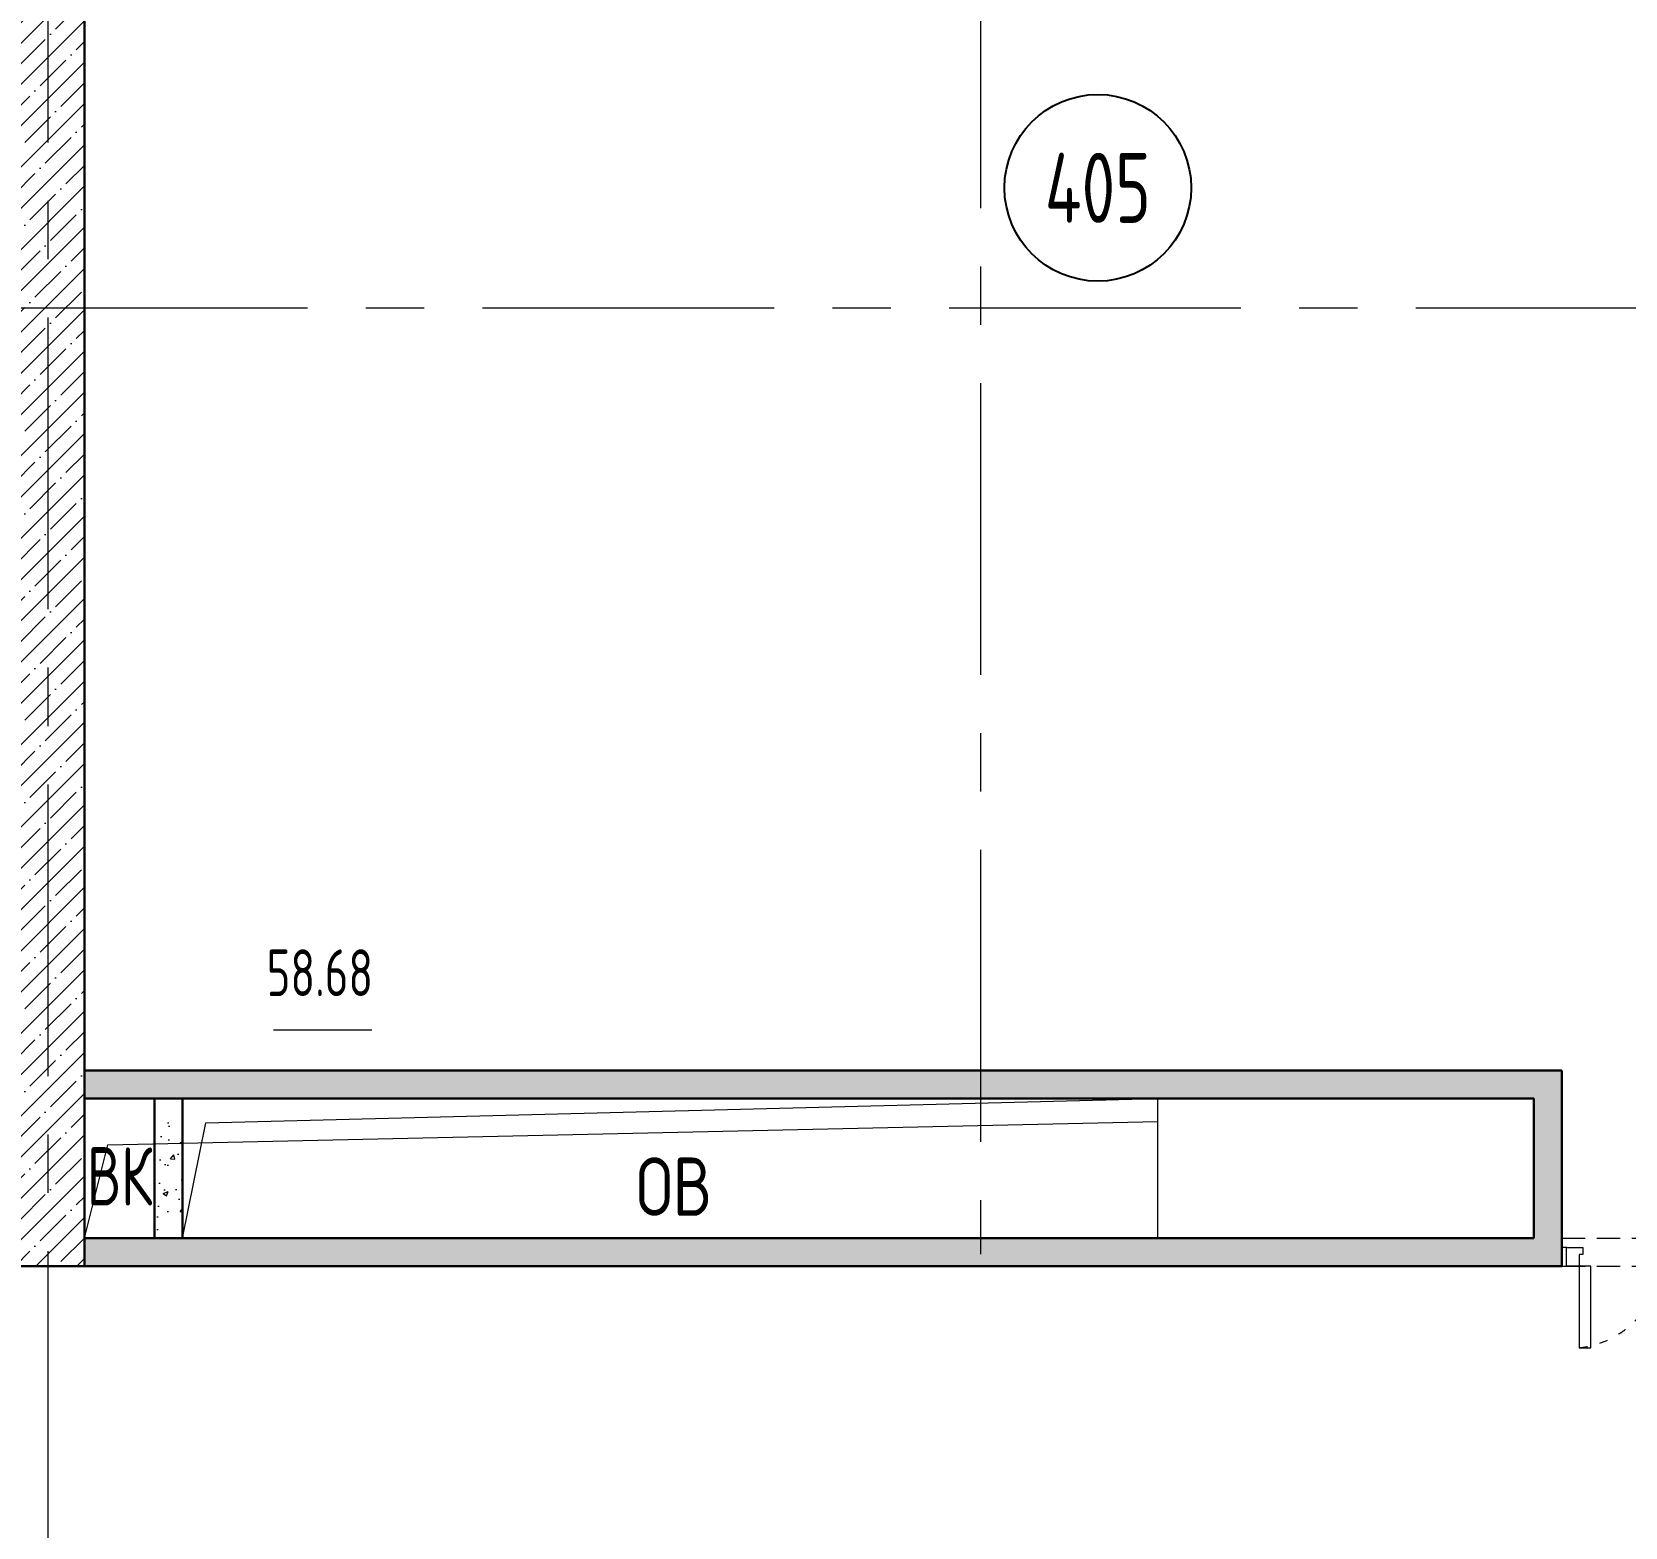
# Model space of a CAD drawing. Header units: millimetres. Extents: x -265044 to 366616, y 0 to 292181.
# Drawn here: x 220516 to 227344, y 77462 to 83869 of the extents above; entities that cross this region are included whole.
import ezdxf
from ezdxf import colors
from ezdxf.entities.mleader import LeaderData, LeaderLine
from ezdxf.enums import TextEntityAlignment as Align
from ezdxf.math import Vec2, Vec3

# ---------------------------------------------------------------- set-up
doc = ezdxf.new("R2010")
doc.units = ezdxf.units.MM
doc.header["$MEASUREMENT"] = 0
for name, pattern in [('ACAD_ISO03W100', [30, 12, -18]), ('ADSK_Штриховая_ш2 п1', [3, 2, -1]), ('CENTER', [2, 1.25, -0.25, 0.25, -0.25])]:
    doc.linetypes.add(name, pattern=pattern)
doc.layers.get('0').update_dxf_attribs({"color": 250, "lineweight": 9})
for name, color, linetype, lineweight in [('АР_Двери', 5, 'Continuous', 18), ('АР_Маркер экспликации', 239, 'Continuous', 13), ('АР_Номер помещения', 1, 'Continuous', 25), ('АР_Оси', 193, 'Continuous', 9), ('АР_Отметки', 250, 'Continuous', 15), ('АР_Перегородки газоблок', 165, 'Continuous', 30), ('АР_Перегородки газоблок_Штрих', 165, 'Continuous', 5), ('АР_Помещения_площадь', 19, 'Continuous', 9), ('АР_Сущ Несущая стена', 202, 'Continuous', 30), ('АР_тонкая линия', 250, 'Continuous', 0), ('АР_Штриховка монолит', 250, 'Continuous', 9), ('Эвакуация', 7, 'Continuous', 9)]:
    doc.layers.add(name, color=color, linetype=linetype, lineweight=lineweight)
doc.layers.add('АР_Отверстия', color=251, linetype='Continuous')
doc.styles.add('ICOCPEUR', font='isocpeur.ttf')
doc.styles.add('ISOCPEUR', font='isocpeur.ttf', dxfattribs={"width": 0.7})
doc.styles.get("Standard").update_dxf_attribs({"font": 'isocpeur.ttf'})

# ---------------------------------------------------------------- blocks, each defined once
blk = doc.blocks.new('Полуторная_на лестницу')
at = {"color": 8}
for points in [[(75, 80), (75, 1080), (124.9, 1080), (124.9, 80)], [(1375.1, 430), (1375.1, 80), (1425, 80), (1425, 430)]]:
    blk.add_lwpolyline(points, close=True, dxfattribs=at)
for points in [[(0, 0), (0, 80), (20, 80), (20, 0), (0, 0)], [(20, 80), (20, 0), (90, 0), (90, 30), (75, 30), (75, 80), (20, 80)], [(1480, 80), (1480, 0), (1410, 0), (1410, 30), (1425, 30), (1425, 80), (1480, 80)], [(1500, 0), (1500, 80), (1480, 80), (1480, 0), (1500, 0)]]:
    blk.add_lwpolyline(points, dxfattribs=at)
at = {"color": 8, "linetype": 'ACAD_ISO03W100', "ltscale": 3}
for centre, radius, start, end in [((75, 80), 1000, 0, 90), ((1465.4, 39.6), 392.5, 95.90754, 174.09246)]:
    blk.add_arc(centre, radius, start, end, dxfattribs=at)
blk = doc.blocks.new('*U180')
at = {"layer": 'АР_Номер помещения', "color": 8}
blk.add_circle((-22504, 2631.4), 400, dxfattribs=at)
at = {"layer": 'АР_Помещения_площадь', "color": 8}
blk.add_line((-25614.7, -978.3), (-26037.1, -978.3), dxfattribs=at)
at = {"color": 8, "style": 'ISOCPEUR', "width": 0.7, "flags": 1}
blk.add_attdef('КАТЕГОРИЯ', (-499.2, -2092.2), '', height=250, dxfattribs=at)
at = {"layer": 'АР_Номер помещения', "color": 8, "style": 'ISOCPEUR', "width": 0.7}
blk.add_attdef('НОМЕР_ПОМЕЩЕНИЯ', text='', height=300, dxfattribs=at).set_placement((-22504, 2631.4), align=Align.MIDDLE_CENTER)
at = {"layer": 'АР_Помещения_площадь', "color": 8, "lineweight": 30, "width": 0.7, "flags": 104}
blk.add_attdef('ИМЯ_ПОМЕЩЕНИЯ', text='', height=100, dxfattribs=at).set_placement((157.6, 1217.1), align=Align.MIDDLE_CENTER)
at = {"layer": 'АР_Помещения_площадь', "color": 8, "style": 'ISOCPEUR', "width": 0.7}
blk.add_attdef('ПЛОЩАДЬ_ПОМЕЩЕНИЯ', text='', height=200, dxfattribs=at).set_placement((-25609.8, -731.8), align=Align.MIDDLE_RIGHT)
blk = doc.blocks.new('_DotSmall')
at = {"color": 8, "linetype": 'ByBlock', "const_width": 0.5}
blk.add_lwpolyline([(-0.0625, 0, 1), (0.0625, 0, 1)], format="xyb", close=True, dxfattribs=at)

msp = doc.modelspace()

# ---------------------------------------------------------------- hatches: boundary and pattern name
at = {"layer": 'АР_Перегородки газоблок_Штрих', "ltscale": 100}
h = msp.add_hatch(dxfattribs=at)
h.set_pattern_fill('AR-CONC', color=8, scale=30)
h.set_pattern_definition([(50, (0, 100), (215.17805, -18.82564), [22.5, -247.5]), (355, (0, 100), (-41.6254, 225.65764), [18, -198]), (100.45144, (17.93, 98.43), (173.55265, 206.832), [19.12206, -210.34263]), (46.1842, (0, 160), (320.1724, -49.65578), [33.75, -371.25]), (96.63564, (26.68, 155.86), (280.3986, 292.2356), [28.6831, -315.51413]), (351.18416, (0, 160), (280.3986, 292.2356), [27, -297]), (21, (30, 145), (179.07212, -120.78567), [22.5, -247.5]), (326, (30, 145), (72.9946, 217.54501), [18, -198]), (71.45144, (44.92, 134.93), (252.06671, 96.75935), [19.12206, -210.34263]), (37.5, (0, 100), (3.647957, 99.868156), [0, -195.6, 0, -201, 0, -198.75]), (7.5, (0, 100), (78.92086, 118.323514), [0, -114.6, 0, -191.1, 0, -75.75]), (327.5, (-66.9, 100), (160.14673, -6.766462), [0, -75, 0, -234, 0, -310.5]), (317.5, (-96.9, 100), (174.95585, 30.031495), [0, -97.5, 0, -155.4, 0, -220.5])])
h.paths.add_polyline_path([(227071.9, 79418.5), (221156.5, 79418.5), (221156.5, 79298.4), (226952, 79298.4), (226952, 78580.3), (227071.9, 78580.3)])
h.paths.add_polyline_path([(221156.5, 79418.4), (220740.6, 79418.4), (220740.6, 79298.4), (221156.5, 79298.4)])
h = msp.add_hatch(dxfattribs=at)
h.set_pattern_fill('AR-CONC', color=8, scale=30)
h.set_pattern_definition([(50, (271891.31, 0), (215.17805, -18.82564), [22.5, -247.5]), (355, (271891.31, 0), (-41.6254, 225.65764), [18, -198]), (100.45144, (271909.24, -1.57), (173.55265, 206.832), [19.12206, -210.34263]), (46.1842, (271891.3, 60), (320.1724, -49.6558), [33.75, -371.25]), (96.63564, (271918, 55.86), (280.3986, 292.2356), [28.6831, -315.5141]), (351.18416, (271891.3, 60), (280.3986, 292.2356), [27, -297]), (21, (271921.31, 45), (179.0721, -120.78567), [22.5, -247.5]), (326, (271921.31, 45), (72.9946, 217.545), [18, -198]), (71.45144, (271936.23, 34.93), (252.0667, 96.75935), [19.12206, -210.34263]), (37.5, (271891.31, 0), (3.647957, 99.868156), [0, -195.6, 0, -201, 0, -198.75]), (7.5, (271891.31, 0), (78.92086, 118.32351), [0, -114.6, 0, -191.1, 0, -75.75]), (327.5, (271824.41, 0), (160.14673, -6.76646), [0, -75, 0, -234, 0, -310.5]), (317.5, (271794.41, 0), (174.95585, 30.0315), [0, -97.5, 0, -155.4, 0, -220.5])])
h.paths.add_polyline_path([(221160.6, 79198.4), (221040.6, 79198.4), (221040.6, 78700.3), (221160.6, 78700.3)])
h = msp.add_hatch(dxfattribs=at)
h.set_pattern_fill('AR-CONC', color=8, scale=30)
h.set_pattern_definition([(50, (0, 0), (215.17805, -18.82564), [22.5, -247.5]), (355, (0, 0), (-41.6254, 225.65764), [18, -198]), (100.45144, (17.93, -1.57), (173.55265, 206.832), [19.12206, -210.34263]), (46.1842, (0, 60), (320.1724, -49.65578), [33.75, -371.25]), (96.63564, (26.68, 55.86), (280.3986, 292.2356), [28.6831, -315.51413]), (351.18416, (0, 60), (280.3986, 292.2356), [27, -297]), (21, (30, 45), (179.07212, -120.78567), [22.5, -247.5]), (326, (30, 45), (72.9946, 217.54501), [18, -198]), (71.45144, (44.92, 34.93), (252.06671, 96.75935), [19.12206, -210.34263]), (37.5, (0, 0), (3.647957, 99.868156), [0, -195.6, 0, -201, 0, -198.75]), (7.5, (0, 0), (78.92086, 118.323514), [0, -114.6, 0, -191.1, 0, -75.75]), (327.5, (-66.9, 0), (160.14673, -6.766462), [0, -75, 0, -234, 0, -310.5]), (317.5, (-96.9, 0), (174.95585, 30.031495), [0, -97.5, 0, -155.4, 0, -220.5])])
h.paths.add_polyline_path([(227072, 78700.3), (220740.6, 78700.3), (220740.6, 78580.3), (227071.9, 78580.3)])
at = {"layer": 'АР_Штриховка монолит', "ltscale": 100}
h = msp.add_hatch(dxfattribs=at)
h.set_pattern_fill('ANSI35', color=8, scale=500)
h.paths.add_polyline_path([(220740.6, 86350.7), (220440.6, 86350.7), (220440.6, 78580.3), (220740.6, 78580.3)])

# ---------------------------------------------------------------- linework, layer by layer
at = {"layer": 'АР_Оси', "color": 8, "linetype": 'CENTER', "ltscale": 1000}
for p, q in [((224580.6, 134363.2), (224580.6, 78630.8)), ((220585.6, 53394.4), (220585.6, 87701.9)), ((182446.9, 82685.7), (266044, 82685.7))]:
    msp.add_line(p, q, dxfattribs=at)
at = {"layer": 'АР_Перегородки газоблок', "color": 8, "ltscale": 100}
for p, q in [((221040.6, 78700.3), (221040.6, 79298.5)), ((221160.6, 78700.3), (221160.6, 79298.5)), ((226952, 78700.3), (226952, 79298.5))]:
    msp.add_line(p, q, dxfattribs=at)
for points in [[(227072, 79418.5), (227072, 78580.3), (220740.6, 78580.3)], [(220740.6, 79418.4), (227072, 79418.5)], [(226817.6, 79298.5), (220740.6, 79298.4)], [(226952, 79298.5), (226652, 79298.5)], [(226817.6, 78700.3), (220740.6, 78700.3)], [(221145.6, 78700.3), (221145.6, 78700.3)], [(224259.5, 78700.3), (226817.6, 78700.3)], [(226952, 78700.3), (226652, 78700.3)], [(226652, 78700.3), (226952, 78700.3)]]:
    msp.add_lwpolyline(points, dxfattribs=at)
at = {"layer": 'АР_Сущ Несущая стена', "color": 8, "ltscale": 100}
for p in [(220740.6, 86350.7), (220440.6, 78580.3)]:
    msp.add_line(p, (220740.6, 78580.3), dxfattribs=at)
at = {"layer": 'АР_тонкая линия', "color": 8, "ltscale": 100}
msp.add_line((225340.6, 78700.3), (225340.6, 79298.5), dxfattribs=at)
at = {"layer": 'АР_тонкая линия', "color": 8, "linetype": 'ADSK_Штриховая_ш2 п1', "ltscale": 50}
for p, q in [((227071.9, 78700.3), (228571.9, 78700.3)), ((227071.9, 78580.3), (228571.9, 78580.3))]:
    msp.add_line(p, q, dxfattribs=at)
at = {"layer": 'АР_тонкая линия', "color": 8, "ltscale": 100}
msp.add_lwpolyline([(221160.6, 78700.2), (221260.6, 79193.5), (225340.6, 79298.5)], dxfattribs=at)
at = {"layer": 'Эвакуация', "color": 8, "lineweight": 18}
for p, q in [((220840.6, 79100.4), (225340.6, 79200.4)), ((220740.6, 78700.4), (220840.6, 79100.4))]:
    msp.add_line(p, q, dxfattribs=at)

# ---------------------------------------------------------------- block references
at = {"layer": 'АР_Двери', "color": 8, "rotation": 180}
msp.add_blockref('Полуторная_на лестницу', (228571.9, 78660.3), dxfattribs=at)
at = {"layer": 'АР_Маркер экспликации', "color": 8}
ref = msp.add_blockref('*U180', (247587.8, 80569), dxfattribs=at)
ref.add_attrib('НОМЕР_ПОМЕЩЕНИЯ', '405', dxfattribs={"layer": 'АР_Номер помещения', "color": 8, "height": 300, "style": 'ISOCPEUR', "width": 0.7}).set_placement((225083.8, 83200.4), align=Align.MIDDLE_CENTER)
ref.add_attrib('ПЛОЩАДЬ_ПОМЕЩЕНИЯ', '58.68', dxfattribs={"layer": 'АР_Помещения_площадь', "color": 8, "height": 200, "style": 'ISOCPEUR', "width": 0.7}).set_placement((221977.9, 79837.1), align=Align.MIDDLE_RIGHT)

# ---------------------------------------------------------------- texts
at = {"layer": 'АР_Отверстия', "color": 8, "ltscale": 100, "char_height": 250, "attachment_point": 5, "line_spacing_factor": 0.7, "style": 'ICOCPEUR'}
for s, insert in [('\\A1;{\\W0.7;ВК}', (220891.6, 78964.8)), ('\\A1;{\\W0.8;ОВ}', (223267.2, 78920.6))]:
    msp.add_mtext(s, dxfattribs=dict(at, insert=insert))

# ---------------------------------------------------------------- leaders
at = {"layer": 'АР_Отметки', "color": 8}
ml = msp.add_multileader_mtext('Standard', dxfattribs=at)
ml.set_content('Л.4', color=8, style='ISOCPEUR')
ml.set_leader_properties(color=8, linetype='Continuous', lineweight=-1)
ml.set_arrow_properties(name='DOTSMALL')
ml.build(insert=Vec2(0, 0))
ml.multileader.update_dxf_attribs({"has_text_frame": 1, "text_left_attachment_type": 4, "text_right_attachment_type": 4, "dogleg_length": 100, "arrow_head_size": 180})
ctx = ml.context
ctx.base_point, ctx.char_height, ctx.arrow_head_size, ctx.landing_gap_size, ctx.plane_origin = Vec3(219850.4, 129601.6), 250, 180, 50, Vec3(247234.1, 117978.5)
ctx.left_attachment, ctx.right_attachment = 4, 4
notes = []
notes.append((ctx, [(0, (0, 0, 0), (0, 0), (1, 0), 1, [])]))
ctx.mtext.insert, ctx.mtext.width, ctx.mtext.line_spacing_style, ctx.mtext.flow_direction = Vec3(219900.4, 129934.9), 852.697, 2, 5
ml = msp.add_multileader_mtext('Standard', dxfattribs=at)
ml.set_content('+13,200', color=8, style='ISOCPEUR')
ml.set_leader_properties(color=8, linetype='Continuous', lineweight=-1)
ml.set_arrow_properties(name='DOTSMALL')
ml.build(insert=Vec2(0, 0))
ml.multileader.update_dxf_attribs({"has_text_frame": 1, "text_left_attachment_type": 4, "text_right_attachment_type": 4, "dogleg_length": 100, "arrow_head_size": 180})
ctx = ml.context
ctx.base_point, ctx.char_height, ctx.arrow_head_size, ctx.landing_gap_size, ctx.plane_origin = Vec3(224401.7, 128884.7), 250, 180, 50, Vec3(222084.7, 129105)
ctx.left_attachment, ctx.right_attachment = 4, 4
notes.append((ctx, [(0, (0, 0, 0), (0, 0), (1, 0), 1, [])]))
ctx.mtext.insert, ctx.mtext.width, ctx.mtext.line_spacing_style, ctx.mtext.flow_direction = Vec3(224451.7, 129218.1), 852.697, 2, 5
ml = msp.add_multileader_mtext('Standard', dxfattribs=at)
ml.set_content('+13,340', color=8, style='ISOCPEUR')
ml.set_leader_properties(color=8, linetype='Continuous', lineweight=-1)
ml.set_arrow_properties(name='DOTSMALL')
ml.build(insert=Vec2(0, 0))
ml.multileader.update_dxf_attribs({"has_text_frame": 1, "text_left_attachment_type": 4, "text_right_attachment_type": 4, "dogleg_length": 100, "arrow_head_size": 180})
ctx = ml.context
ctx.base_point, ctx.char_height, ctx.arrow_head_size, ctx.landing_gap_size, ctx.plane_origin = Vec3(224285.9, 127292.9), 250, 180, 50, Vec3(222767.1, 127587.8)
ctx.left_attachment, ctx.right_attachment = 4, 4
notes.append((ctx, [(0, (0, 0, 0), (0, 0), (1, 0), 1, [])]))
ctx.mtext.insert, ctx.mtext.width, ctx.mtext.line_spacing_style, ctx.mtext.flow_direction = Vec3(224335.9, 127626.3), 852.697, 2, 5
ml = msp.add_multileader_mtext('Standard', dxfattribs=at)
ml.set_content('+9,800', color=8, style='ISOCPEUR')
ml.set_leader_properties(color=8, linetype='Continuous', lineweight=-1)
ml.set_arrow_properties(name='DOTSMALL')
ml.build(insert=Vec2(0, 0))
ml.multileader.update_dxf_attribs({"has_text_frame": 1, "text_left_attachment_type": 4, "text_right_attachment_type": 4, "dogleg_length": 100, "arrow_head_size": 180})
ctx = ml.context
ctx.base_point, ctx.char_height, ctx.arrow_head_size, ctx.landing_gap_size, ctx.plane_origin = Vec3(249563.4, 81908.8), 250, 180, 50, Vec3(249314, 81248)
ctx.left_attachment, ctx.right_attachment = 4, 4
notes.append((ctx, [(0, (0, 0, 0), (0, 0), (1, 0), 1, [])]))
ctx.mtext.insert, ctx.mtext.width, ctx.mtext.line_spacing_style, ctx.mtext.flow_direction = Vec3(249613.4, 82242.1), 852.697, 2, 5
ml = msp.add_multileader_mtext('Standard', dxfattribs=at)
ml.set_content('+9,800', color=8, style='ISOCPEUR')
ml.set_leader_properties(color=8, linetype='Continuous', lineweight=-1)
ml.set_arrow_properties(name='DOTSMALL')
ml.build(insert=Vec2(0, 0))
ml.multileader.update_dxf_attribs({"has_text_frame": 1, "text_left_attachment_type": 4, "text_right_attachment_type": 4, "dogleg_length": 100, "arrow_head_size": 180})
ctx = ml.context
ctx.base_point, ctx.char_height, ctx.arrow_head_size, ctx.landing_gap_size, ctx.plane_origin = Vec3(249563.4, 81908.8), 250, 180, 50, Vec3(249314, 81248)
ctx.left_attachment, ctx.right_attachment = 4, 4
notes.append((ctx, [(0, (0, 0, 0), (0, 0), (1, 0), 1, [])]))
ctx.mtext.insert, ctx.mtext.width, ctx.mtext.line_spacing_style, ctx.mtext.flow_direction = Vec3(249613.4, 82242.1), 852.697, 2, 5
ml = msp.add_multileader_mtext('Standard', dxfattribs=at)
ml.set_content('Л.1', color=8, style='ISOCPEUR')
ml.set_leader_properties(color=8, linetype='Continuous', lineweight=-1)
ml.set_arrow_properties(name='DOTSMALL')
ml.build(insert=Vec2(0, 0))
ml.multileader.update_dxf_attribs({"has_text_frame": 1, "text_left_attachment_type": 4, "text_right_attachment_type": 4, "dogleg_length": 100, "arrow_head_size": 180})
ctx = ml.context
ctx.base_point, ctx.char_height, ctx.arrow_head_size, ctx.landing_gap_size, ctx.plane_origin = Vec3(246797.4, 81128.4, 0), 250, 180, 50, Vec3(272187.5, 68886.9, 0)
ctx.left_attachment, ctx.right_attachment = 4, 4
notes.append((ctx, [(0, (0, 0, 0), (0, 0), (1, 0), 1, [])]))
ctx.mtext.insert, ctx.mtext.width, ctx.mtext.line_spacing_style, ctx.mtext.flow_direction = Vec3(246847.4, 81461.7, 0), 852.697, 2, 5
for ctx, leaders in notes:
    for number, flags, end, landing, length, lines in leaders:
        leader = LeaderData()
        leader.index, (leader.has_last_leader_line, leader.has_dogleg_vector, leader.attachment_direction) = number, flags
        leader.last_leader_point, leader.dogleg_vector, leader.dogleg_length = Vec3(end), Vec3(landing), length
        for number, points, colour, breaks in lines:
            line = LeaderLine()
            line.index, line.vertices, line.color, line.breaks = number, Vec3.list(points), colors.encode_raw_color(colour), breaks
            leader.lines.append(line)
        ctx.leaders.append(leader)

doc.saveas('drawing.dxf')
